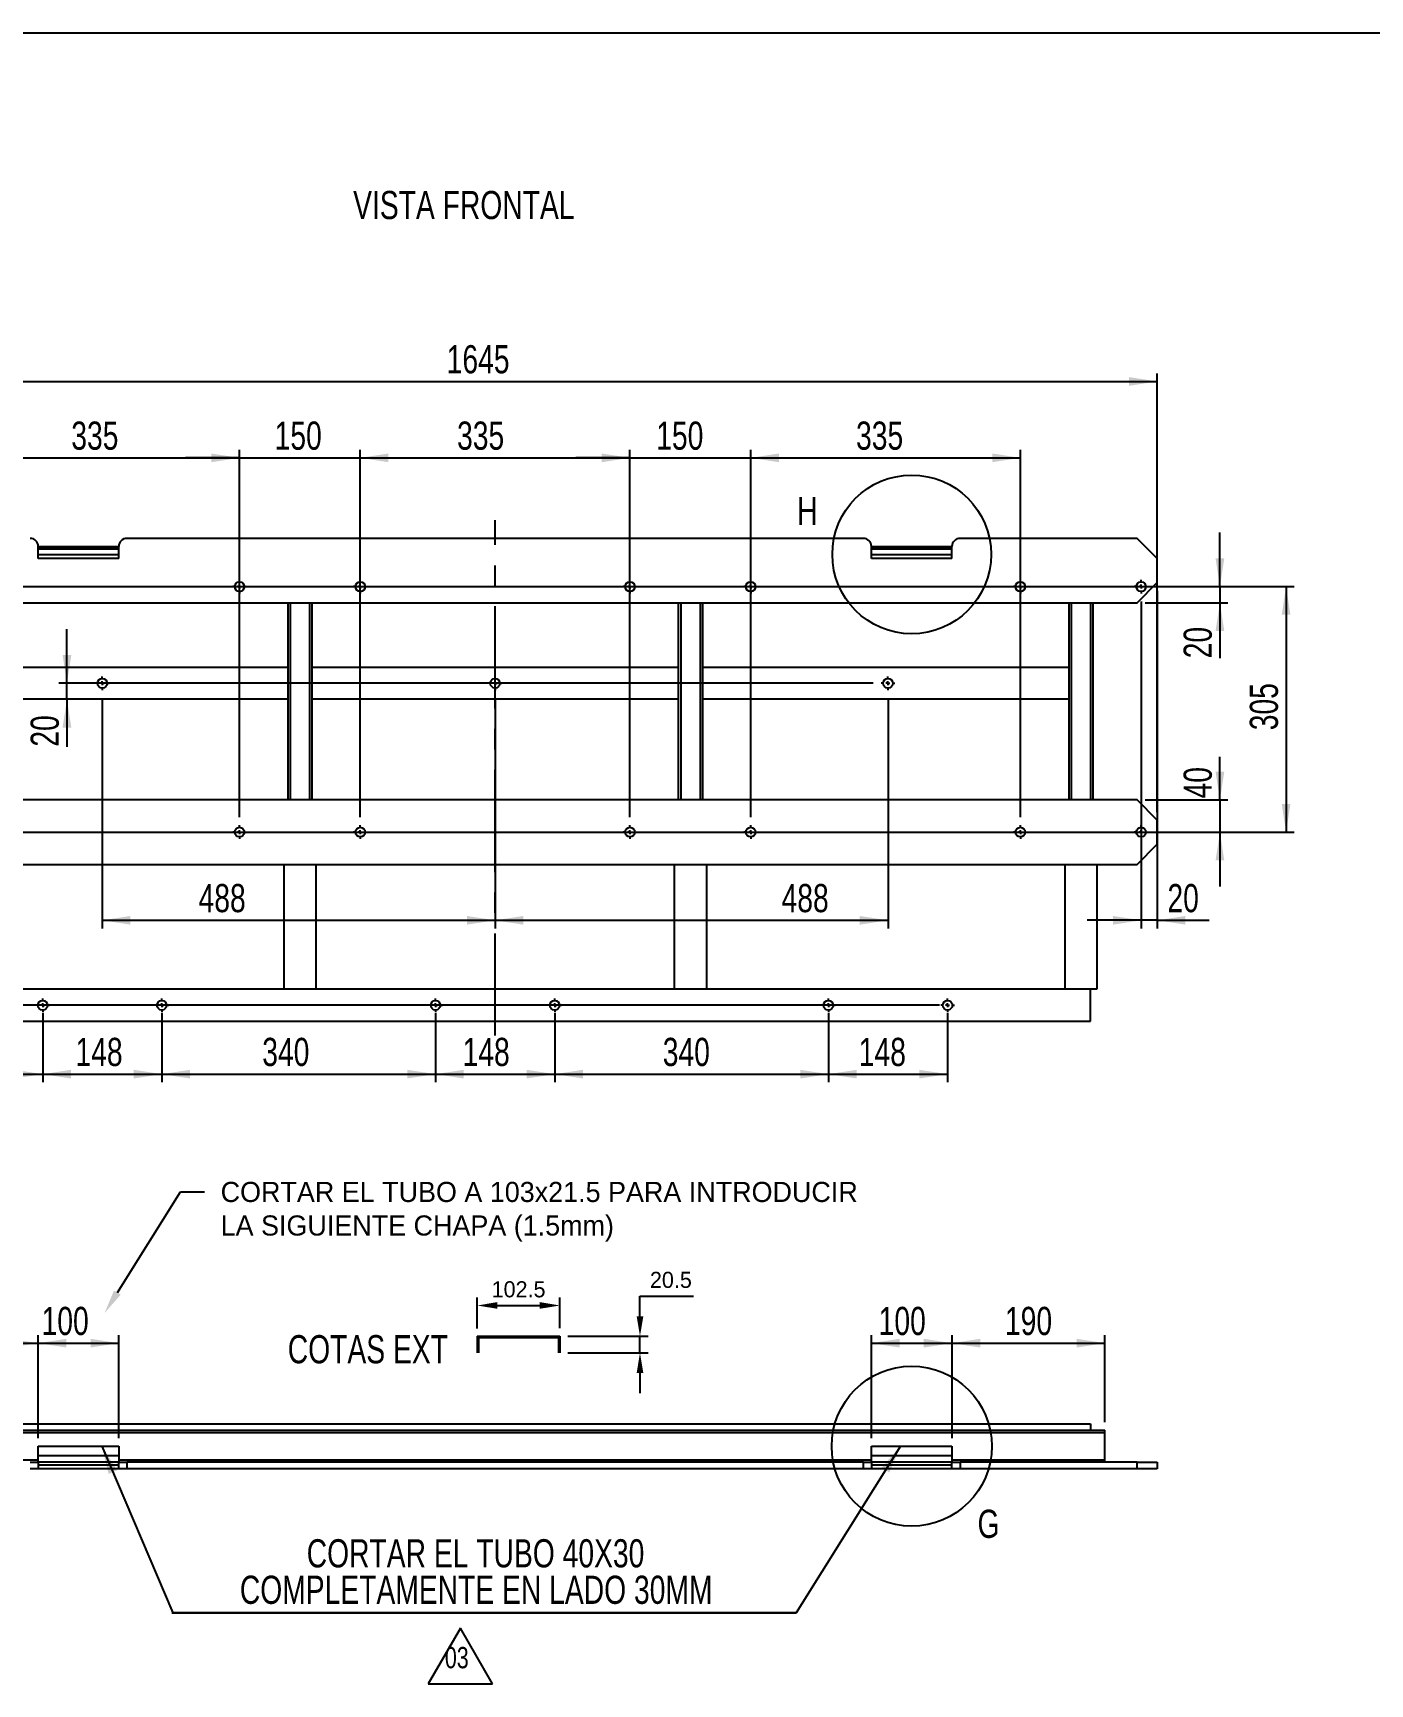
# Model space of a CAD drawing. Extents: x 0 to 5132, y -1284 to 1139.
# Drawn here: x 101.4 to 267.4, y 211 to 416 of the extents above; entities that cross this region are included whole.
import ezdxf
from ezdxf import colors
from ezdxf.entities.mleader import LeaderData, LeaderLine
from ezdxf.math import Vec2, Vec3

# ---------------------------------------------------------------- set-up
doc = ezdxf.new("R2010")
doc.units = 0
doc.header["$PDSIZE"] = -1
doc.linetypes.add('CENTERX2', pattern=[20.32, 12.7, -2.54, 2.54, -2.54])
doc.layers.get('0').update_dxf_attribs({"linetype": 'CONTINUOUS'})
doc.layers.get('Defpoints').update_dxf_attribs({"linetype": 'CONTINUOUS'})
doc.layers.add('FORMATO', color=7, linetype='CONTINUOUS')
doc.styles.add('SLDTEXTSTYLE0', font='TXT', dxfattribs={"width": 0.75})
doc.dimstyles.new('ISO-25', dxfattribs={"dimtxt": 2.5, "dimasz": 2.5, "dimexe": 1.25, "dimexo": 0.625, "dimtad": 1, "dimdsep": 46, "dimtxsty": 'Standard', "dimcen": 2.5, "dimadec": 0, "dimazin": 0, "dimtfac": 1, "dimtmove": 0, "dimatfit": 3, "dimfxl": 1, "dimarcsym": 0})
doc.dimstyles.new('SLDDIMSTYLE0', dxfattribs={"dimtxt": 3.5, "dimasz": 3.5, "dimexe": 0, "dimexo": 0.0625, "dimgap": 0.875, "dimtad": 1, "dimdec": 1, "dimlfac": 10, "dimrnd": 1e-09, "dimzin": 12, "dimdsep": 46, "dimtxsty": 'SLDTEXTSTYLE0', "dimsah": 1, "dimcen": 0.09, "dimadec": 0, "dimazin": 0, "dimtfac": 1, "dimtdec": 1, "dimtofl": 0, "dimtmove": 0, "dimatfit": 3, "dimfxl": 1, "dimtolj": 1, "dimtzin": 12, "dimarcsym": 0})
doc.dimstyles.new('SLDDIMSTYLE1', dxfattribs={"dimtxt": 3.5, "dimasz": 3.5, "dimexe": 0, "dimexo": 0.0625, "dimgap": 0.875, "dimtad": 1, "dimdec": 1, "dimlfac": 10, "dimrnd": 1e-09, "dimzin": 12, "dimdsep": 46, "dimtxsty": 'SLDTEXTSTYLE0', "dimsah": 1, "dimcen": 0.09, "dimadec": 0, "dimazin": 0, "dimtfac": 1, "dimtdec": 1, "dimtmove": 0, "dimatfit": 0, "dimfxl": 1, "dimtolj": 1, "dimtzin": 12, "dimarcsym": 0})
doc.dimstyles.new('SLDDIMSTYLE4', dxfattribs={"dimtxt": 0.18, "dimasz": 3.5, "dimexe": 0, "dimexo": 0.0625, "dimgap": 0, "dimtad": 0, "dimtih": 1, "dimtoh": 1, "dimdec": 0, "dimrnd": 1e-09, "dimzin": 0, "dimdsep": 46, "dimtxsty": 'Standard', "dimsah": 1, "dimcen": 0.09, "dimadec": 0, "dimazin": 0, "dimtfac": 3.5, "dimtdec": 0, "dimtofl": 0, "dimtmove": 0, "dimatfit": 3, "dimfxl": 1, "dimtolj": 1, "dimtzin": 0, "dimarcsym": 0})

# ---------------------------------------------------------------- blocks, each defined once
blk = doc.blocks.new('_D')
at = {"layer": 'FORMATO', "transparency": 16777216}
for p, q in [((76.51, 319.27), (76.51, 373.76)), ((241.01, 319.27), (241.01, 373.76)), ((76.51, 372.76), (241.01, 372.76))]:
    blk.add_line(p, q, dxfattribs=at)
for points in [[(76.51, 372.76), (80.01, 372.22), (80.01, 373.3)], [(241.01, 372.76), (237.51, 373.3), (237.51, 372.22)]]:
    blk.add_solid(points, dxfattribs=at)
at = {"layer": 'FORMATO', "transparency": 16777216, "insert": (152.74, 377.27), "char_height": 3.5, "attachment_point": 1, "style": 'SLDTEXTSTYLE0'}
blk.add_mtext('1645', dxfattribs=at)
blk = doc.blocks.new('_D_1')
at = {"layer": 'FORMATO', "transparency": 16777216}
for p, q in [((248.79, 347.27), (248.79, 354)), ((80.36, 347.27), (249.79, 347.27)), ((248.79, 347.27), (248.79, 345.27)), ((239.51, 345.27), (249.79, 345.27)), ((248.79, 345.27), (248.79, 338.37))]:
    blk.add_line(p, q, dxfattribs=at)
for points in [[(248.79, 347.27), (249.33, 350.77), (248.25, 350.77)], [(248.79, 345.27), (248.25, 341.77), (249.33, 341.77)]]:
    blk.add_solid(points, dxfattribs=at)
at = {"layer": 'FORMATO', "transparency": 16777216, "insert": (244.28, 338.37), "char_height": 3.5, "attachment_point": 1, "rotation": 90, "style": 'SLDTEXTSTYLE0'}
blk.add_mtext('20', dxfattribs=at)
blk = doc.blocks.new('_D_2')
at = {"layer": 'FORMATO', "transparency": 16777216}
for p, q in [((248.79, 320.77), (248.79, 326.14)), ((239.51, 320.77), (249.79, 320.77)), ((248.79, 320.77), (248.79, 316.77)), ((80.36, 316.77), (249.79, 316.77)), ((248.79, 316.77), (248.79, 310.04))]:
    blk.add_line(p, q, dxfattribs=at)
for points in [[(248.79, 320.77), (249.33, 324.27), (248.25, 324.27)], [(248.79, 316.77), (248.25, 313.27), (249.33, 313.27)]]:
    blk.add_solid(points, dxfattribs=at)
at = {"layer": 'FORMATO', "transparency": 16777216, "insert": (244.28, 320.96), "char_height": 3.5, "attachment_point": 1, "rotation": 90, "style": 'SLDTEXTSTYLE0'}
blk.add_mtext('40', dxfattribs=at)
blk = doc.blocks.new('_D_3')
at = {"layer": 'FORMATO', "transparency": 16777216}
for p, q in [((105.57, 335.27), (105.57, 342)), ((205.71, 335.27), (104.57, 335.27)), ((105.57, 333.27), (105.57, 335.27)), ((105.57, 333.27), (105.57, 327.39))]:
    blk.add_line(p, q, dxfattribs=at)
for points in [[(105.57, 335.27), (106.11, 338.77), (105.03, 338.77)], [(105.57, 333.27), (105.03, 329.77), (106.11, 329.77)]]:
    blk.add_solid(points, dxfattribs=at)
at = {"layer": 'FORMATO', "transparency": 16777216, "insert": (101.06, 327.39), "char_height": 3.5, "attachment_point": 1, "rotation": 90, "style": 'SLDTEXTSTYLE0'}
blk.add_mtext('20', dxfattribs=at)
blk = doc.blocks.new('_D_6')
at = {"layer": 'FORMATO', "transparency": 16777216}
for p, q in [((241.01, 346.77), (241.01, 304.82)), ((239.01, 345.42), (239.01, 304.82)), ((239.01, 305.82), (232.28, 305.82)), ((241.01, 305.82), (239.01, 305.82)), ((241.01, 305.82), (247.44, 305.82))]:
    blk.add_line(p, q, dxfattribs=at)
for points in [[(239.01, 305.82), (235.51, 306.36), (235.51, 305.28)], [(241.01, 305.82), (244.51, 305.28), (244.51, 306.36)]]:
    blk.add_solid(points, dxfattribs=at)
at = {"layer": 'FORMATO', "transparency": 16777216, "insert": (242.27, 310.33), "char_height": 3.5, "attachment_point": 1, "style": 'SLDTEXTSTYLE0'}
blk.add_mtext('20', dxfattribs=at)
blk = doc.blocks.new('_D_7')
at = {"layer": 'FORMATO', "transparency": 16777216}
for p, q in [((93.51, 318.62), (93.51, 364.27)), ((93.51, 363.27), (127.01, 363.27)), ((127.01, 318.62), (127.01, 364.27))]:
    blk.add_line(p, q, dxfattribs=at)
for points in [[(93.51, 363.27), (97.01, 362.73), (97.01, 363.81)], [(127.01, 363.27), (123.51, 363.81), (123.51, 362.73)]]:
    blk.add_solid(points, dxfattribs=at)
at = {"layer": 'FORMATO', "transparency": 16777216, "insert": (106.11, 367.78), "char_height": 3.5, "attachment_point": 1, "style": 'SLDTEXTSTYLE0'}
blk.add_mtext('335', dxfattribs=at)
blk = doc.blocks.new('_D_9')
at = {"layer": 'FORMATO', "transparency": 16777216}
for p, q in [((127.01, 363.27), (120.28, 363.27)), ((127.01, 318.62), (127.01, 364.27)), ((127.01, 363.27), (142.01, 363.27)), ((142.01, 318.62), (142.01, 364.27)), ((142.01, 363.27), (148.74, 363.27))]:
    blk.add_line(p, q, dxfattribs=at)
for points in [[(127.01, 363.27), (123.51, 363.81), (123.51, 362.73)], [(142.01, 363.27), (145.51, 362.73), (145.51, 363.81)]]:
    blk.add_solid(points, dxfattribs=at)
at = {"layer": 'FORMATO', "transparency": 16777216, "insert": (131.37, 367.78), "char_height": 3.5, "attachment_point": 1, "style": 'SLDTEXTSTYLE0'}
blk.add_mtext('150', dxfattribs=at)
blk = doc.blocks.new('_D_10')
at = {"layer": 'FORMATO', "transparency": 16777216}
for p, q in [((142.01, 318.62), (142.01, 364.27)), ((142.01, 363.27), (175.51, 363.27)), ((175.51, 318.62), (175.51, 364.27))]:
    blk.add_line(p, q, dxfattribs=at)
for points in [[(142.01, 363.27), (145.51, 362.73), (145.51, 363.81)], [(175.51, 363.27), (172.01, 363.81), (172.01, 362.73)]]:
    blk.add_solid(points, dxfattribs=at)
at = {"layer": 'FORMATO', "transparency": 16777216, "insert": (154.03, 367.78), "char_height": 3.5, "attachment_point": 1, "style": 'SLDTEXTSTYLE0'}
blk.add_mtext('335', dxfattribs=at)
blk = doc.blocks.new('_D_11')
at = {"layer": 'FORMATO', "transparency": 16777216}
for p, q in [((175.51, 363.27), (168.78, 363.27)), ((175.51, 318.62), (175.51, 364.27)), ((175.51, 363.27), (190.51, 363.27)), ((190.51, 318.62), (190.51, 364.27)), ((190.51, 363.27), (197.24, 363.27))]:
    blk.add_line(p, q, dxfattribs=at)
for points in [[(175.51, 363.27), (172.01, 363.81), (172.01, 362.73)], [(190.51, 363.27), (194.01, 362.73), (194.01, 363.81)]]:
    blk.add_solid(points, dxfattribs=at)
at = {"layer": 'FORMATO', "transparency": 16777216, "insert": (178.77, 367.78), "char_height": 3.5, "attachment_point": 1, "style": 'SLDTEXTSTYLE0'}
blk.add_mtext('150', dxfattribs=at)
blk = doc.blocks.new('_D_12')
at = {"layer": 'FORMATO', "transparency": 16777216}
for p, q in [((190.51, 318.62), (190.51, 364.27)), ((190.51, 363.27), (224.01, 363.27)), ((224.01, 318.62), (224.01, 364.27))]:
    blk.add_line(p, q, dxfattribs=at)
for points in [[(190.51, 363.27), (194.01, 362.73), (194.01, 363.81)], [(224.01, 363.27), (220.51, 363.81), (220.51, 362.73)]]:
    blk.add_solid(points, dxfattribs=at)
at = {"layer": 'FORMATO', "transparency": 16777216, "insert": (203.59, 367.78), "char_height": 3.5, "attachment_point": 1, "style": 'SLDTEXTSTYLE0'}
blk.add_mtext('335', dxfattribs=at)
blk = doc.blocks.new('_D_13')
at = {"layer": 'FORMATO', "transparency": 16777216}
for p, q in [((109.96, 333.42), (109.96, 304.82)), ((158.76, 333.42), (158.76, 304.82)), ((109.96, 305.82), (158.76, 305.82))]:
    blk.add_line(p, q, dxfattribs=at)
for points in [[(109.96, 305.82), (113.46, 305.28), (113.46, 306.36)], [(158.76, 305.82), (155.26, 306.36), (155.26, 305.28)]]:
    blk.add_solid(points, dxfattribs=at)
at = {"layer": 'FORMATO', "transparency": 16777216, "insert": (121.92, 310.33), "char_height": 3.5, "attachment_point": 1, "style": 'SLDTEXTSTYLE0'}
blk.add_mtext('488', dxfattribs=at)
blk = doc.blocks.new('_D_14')
at = {"layer": 'FORMATO', "transparency": 16777216}
for p, q in [((158.76, 333.42), (158.76, 304.82)), ((207.56, 333.42), (207.56, 304.82)), ((158.76, 305.82), (207.56, 305.82))]:
    blk.add_line(p, q, dxfattribs=at)
for points in [[(158.76, 305.82), (162.26, 305.28), (162.26, 306.36)], [(207.56, 305.82), (204.06, 306.36), (204.06, 305.28)]]:
    blk.add_solid(points, dxfattribs=at)
at = {"layer": 'FORMATO', "transparency": 16777216, "insert": (194.34, 310.33), "char_height": 3.5, "attachment_point": 1, "style": 'SLDTEXTSTYLE0'}
blk.add_mtext('488', dxfattribs=at)
blk = doc.blocks.new('_D_15')
at = {"layer": 'FORMATO', "transparency": 16777216}
for p, q in [((80.36, 347.27), (258.01, 347.27)), ((257.01, 347.27), (257.01, 316.77)), ((80.36, 316.77), (258.01, 316.77))]:
    blk.add_line(p, q, dxfattribs=at)
for points in [[(257.01, 347.27), (256.47, 343.77), (257.55, 343.77)], [(257.01, 316.77), (257.55, 320.27), (256.47, 320.27)]]:
    blk.add_solid(points, dxfattribs=at)
at = {"layer": 'FORMATO', "transparency": 16777216, "insert": (252.5, 329.43), "char_height": 3.5, "attachment_point": 1, "rotation": 90, "style": 'SLDTEXTSTYLE0'}
blk.add_mtext('305', dxfattribs=at)
blk = doc.blocks.new('_D_16')
at = {"layer": 'FORMATO', "color": 7, "transparency": 16777216}
for p, q in [((72.02, 295.27), (72.02, 302)), ((213.96, 295.27), (71.02, 295.27)), ((72.02, 293.27), (72.02, 295.27)), ((83.81, 293.27), (71.02, 293.27)), ((72.02, 293.27), (72.02, 279.69))]:
    blk.add_line(p, q, dxfattribs=at)
for points in [[(72.02, 295.27), (72.56, 298.77), (71.48, 298.77)], [(72.02, 293.27), (71.48, 289.77), (72.56, 289.77)]]:
    blk.add_solid(points, dxfattribs=at)
at = {"layer": 'FORMATO', "color": 7, "transparency": 16777216, "insert": (67.51, 279.69), "char_height": 3.5, "attachment_point": 1, "rotation": 90, "style": 'SLDTEXTSTYLE0'}
blk.add_mtext('20', dxfattribs=at)
blk = doc.blocks.new('_D_17')
at = {"layer": 'FORMATO', "color": 7, "transparency": 16777216}
for p, q in [((102.56, 294.27), (102.56, 285.71)), ((84.81, 292.27), (84.81, 285.71)), ((84.81, 286.71), (102.56, 286.71))]:
    blk.add_line(p, q, dxfattribs=at)
for points in [[(84.81, 286.71), (88.31, 286.17), (88.31, 287.25)], [(102.56, 286.71), (99.06, 287.25), (99.06, 286.17)]]:
    blk.add_solid(points, dxfattribs=at)
at = {"layer": 'FORMATO', "color": 7, "transparency": 16777216, "insert": (86.76, 291.22), "char_height": 3.5, "attachment_point": 1, "style": 'SLDTEXTSTYLE0'}
blk.add_mtext('177,5', dxfattribs=at)
blk = doc.blocks.new('_D_18')
at = {"layer": 'FORMATO', "color": 7, "transparency": 16777216}
for p, q in [((102.56, 294.27), (102.56, 285.71)), ((117.36, 294.27), (117.36, 285.71)), ((102.56, 286.71), (117.36, 286.71))]:
    blk.add_line(p, q, dxfattribs=at)
for points in [[(102.56, 286.71), (106.06, 286.17), (106.06, 287.25)], [(117.36, 286.71), (113.86, 287.25), (113.86, 286.17)]]:
    blk.add_solid(points, dxfattribs=at)
at = {"layer": 'FORMATO', "color": 7, "transparency": 16777216, "insert": (106.63, 291.22), "char_height": 3.5, "attachment_point": 1, "style": 'SLDTEXTSTYLE0'}
blk.add_mtext('148', dxfattribs=at)
blk = doc.blocks.new('_D_19')
at = {"layer": 'FORMATO', "color": 7, "transparency": 16777216}
for p, q in [((117.36, 294.27), (117.36, 285.71)), ((151.36, 294.27), (151.36, 285.71)), ((117.36, 286.71), (151.36, 286.71))]:
    blk.add_line(p, q, dxfattribs=at)
for points in [[(117.36, 286.71), (120.86, 286.17), (120.86, 287.25)], [(151.36, 286.71), (147.86, 287.25), (147.86, 286.17)]]:
    blk.add_solid(points, dxfattribs=at)
at = {"layer": 'FORMATO', "color": 7, "transparency": 16777216, "insert": (129.83, 291.22), "char_height": 3.5, "attachment_point": 1, "style": 'SLDTEXTSTYLE0'}
blk.add_mtext('340', dxfattribs=at)
blk = doc.blocks.new('_D_20')
at = {"layer": 'FORMATO', "color": 7, "transparency": 16777216}
for p, q in [((151.36, 294.27), (151.36, 285.71)), ((166.16, 294.27), (166.16, 285.71)), ((151.36, 286.71), (166.16, 286.71))]:
    blk.add_line(p, q, dxfattribs=at)
for points in [[(151.36, 286.71), (154.86, 286.17), (154.86, 287.25)], [(166.16, 286.71), (162.66, 287.25), (162.66, 286.17)]]:
    blk.add_solid(points, dxfattribs=at)
at = {"layer": 'FORMATO', "color": 7, "transparency": 16777216, "insert": (154.72, 291.22), "char_height": 3.5, "attachment_point": 1, "style": 'SLDTEXTSTYLE0'}
blk.add_mtext('148', dxfattribs=at)
blk = doc.blocks.new('_D_21')
at = {"layer": 'FORMATO', "color": 7, "transparency": 16777216}
for p, q in [((166.16, 294.27), (166.16, 285.71)), ((200.16, 294.27), (200.16, 285.71)), ((166.16, 286.71), (200.16, 286.71))]:
    blk.add_line(p, q, dxfattribs=at)
for points in [[(166.16, 286.71), (169.66, 286.17), (169.66, 287.25)], [(200.16, 286.71), (196.66, 287.25), (196.66, 286.17)]]:
    blk.add_solid(points, dxfattribs=at)
at = {"layer": 'FORMATO', "color": 7, "transparency": 16777216, "insert": (179.58, 291.22), "char_height": 3.5, "attachment_point": 1, "style": 'SLDTEXTSTYLE0'}
blk.add_mtext('340', dxfattribs=at)
blk = doc.blocks.new('_D_22')
at = {"layer": 'FORMATO', "color": 7, "transparency": 16777216}
for p, q in [((200.16, 294.27), (200.16, 285.71)), ((214.96, 294.27), (214.96, 285.71)), ((200.16, 286.71), (214.96, 286.71))]:
    blk.add_line(p, q, dxfattribs=at)
for points in [[(200.16, 286.71), (203.66, 286.17), (203.66, 287.25)], [(214.96, 286.71), (211.46, 287.25), (211.46, 286.17)]]:
    blk.add_solid(points, dxfattribs=at)
at = {"layer": 'FORMATO', "color": 7, "transparency": 16777216, "insert": (203.93, 291.22), "char_height": 3.5, "attachment_point": 1, "style": 'SLDTEXTSTYLE0'}
blk.add_mtext('148', dxfattribs=at)
blk = doc.blocks.new('SW_CENTERMARKSYMBOL_0')
at = {"layer": 'FORMATO', "color": 0}
for p, q in [((-0.5, 0), (-0.85, 0)), ((0, 0), (-0.25, 0)), ((0, 0.5), (0, 0.85)), ((0, 0), (0, 0.25)), ((0, 0), (0, -0.25)), ((0, 0), (0.25, 0)), ((0.5, 0), (0.85, 0)), ((0, -0.5), (0, -0.85))]:
    blk.add_line(p, q, dxfattribs=at)
blk = doc.blocks.new('SW_CENTERMARKSYMBOL_1')
at = {"layer": 'FORMATO', "color": 0}
for p, q in [((-0.5, 0), (-0.85, 0)), ((0, 0), (-0.25, 0)), ((0, 0.5), (0, 0.85)), ((0, 0), (0, 0.25)), ((0, 0), (0, -0.25)), ((0, 0), (0.25, 0)), ((0.5, 0), (0.85, 0)), ((0, -0.5), (0, -0.85))]:
    blk.add_line(p, q, dxfattribs=at)
blk = doc.blocks.new('SW_CENTERMARKSYMBOL_2')
at = {"layer": 'FORMATO', "color": 0}
for p, q in [((-0.5, 0), (-0.85, 0)), ((0, 0), (-0.25, 0)), ((0, 0.5), (0, 0.85)), ((0, 0), (0, 0.25)), ((0, 0), (0, -0.25)), ((0, 0), (0.25, 0)), ((0.5, 0), (0.85, 0)), ((0, -0.5), (0, -0.85))]:
    blk.add_line(p, q, dxfattribs=at)
blk = doc.blocks.new('SW_CENTERMARKSYMBOL_3')
at = {"layer": 'FORMATO', "color": 0}
for p, q in [((-0.5, 0), (-0.85, 0)), ((0, 0), (-0.25, 0)), ((0, 0.5), (0, 0.85)), ((0, 0), (0, 0.25)), ((0, 0), (0, -0.25)), ((0, 0), (0.25, 0)), ((0.5, 0), (0.85, 0)), ((0, -0.5), (0, -0.85))]:
    blk.add_line(p, q, dxfattribs=at)
blk = doc.blocks.new('SW_CENTERMARKSYMBOL_4')
at = {"layer": 'FORMATO', "color": 0}
for p, q in [((-0.5, 0), (-0.85, 0)), ((0, 0), (-0.25, 0)), ((0, 0.5), (0, 0.85)), ((0, 0), (0, 0.25)), ((0, 0), (0, -0.25)), ((0, 0), (0.25, 0)), ((0.5, 0), (0.85, 0)), ((0, -0.5), (0, -0.85))]:
    blk.add_line(p, q, dxfattribs=at)
blk = doc.blocks.new('SW_CENTERMARKSYMBOL_5')
at = {"layer": 'FORMATO', "color": 0}
for p, q in [((-0.5, 0), (-0.85, 0)), ((0, 0), (-0.25, 0)), ((0, 0.5), (0, 0.85)), ((0, 0), (0, 0.25)), ((0, 0), (0, -0.25)), ((0, 0), (0.25, 0)), ((0.5, 0), (0.85, 0)), ((0, -0.5), (0, -0.85))]:
    blk.add_line(p, q, dxfattribs=at)
blk = doc.blocks.new('SW_CENTERMARKSYMBOL_6')
at = {"layer": 'FORMATO', "color": 0}
for p, q in [((-0.5, 0), (-0.85, 0)), ((0, 0), (-0.25, 0)), ((0, 0.5), (0, 0.85)), ((0, 0), (0, 0.25)), ((0, 0), (0, -0.25)), ((0, 0), (0.25, 0)), ((0.5, 0), (0.85, 0)), ((0, -0.5), (0, -0.85))]:
    blk.add_line(p, q, dxfattribs=at)
blk = doc.blocks.new('SW_CENTERMARKSYMBOL_7')
at = {"layer": 'FORMATO', "color": 0}
for p, q in [((-0.5, 0), (-0.85, 0)), ((0, 0), (-0.25, 0)), ((0, 0.5), (0, 0.85)), ((0, 0), (0, 0.25)), ((0, 0), (0, -0.25)), ((0, 0), (0.25, 0)), ((0.5, 0), (0.85, 0)), ((0, -0.5), (0, -0.85))]:
    blk.add_line(p, q, dxfattribs=at)
blk = doc.blocks.new('SW_CENTERMARKSYMBOL_8')
at = {"layer": 'FORMATO', "color": 0}
for p, q in [((-0.5, 0), (-0.85, 0)), ((0, 0), (-0.25, 0)), ((0, 0.5), (0, 0.85)), ((0, 0), (0, 0.25)), ((0, 0), (0, -0.25)), ((0, 0), (0.25, 0)), ((0.5, 0), (0.85, 0)), ((0, -0.5), (0, -0.85))]:
    blk.add_line(p, q, dxfattribs=at)
blk = doc.blocks.new('SW_CENTERMARKSYMBOL_9')
at = {"layer": 'FORMATO', "color": 0}
for p, q in [((-0.5, 0), (-0.85, 0)), ((0, 0), (-0.25, 0)), ((0, 0.5), (0, 0.85)), ((0, 0), (0, 0.25)), ((0, 0), (0, -0.25)), ((0, 0), (0.25, 0)), ((0.5, 0), (0.85, 0)), ((0, -0.5), (0, -0.85))]:
    blk.add_line(p, q, dxfattribs=at)
blk = doc.blocks.new('SW_CENTERMARKSYMBOL_10')
at = {"layer": 'FORMATO', "color": 0}
for p, q in [((-0.5, 0), (-0.85, 0)), ((0, 0), (-0.25, 0)), ((0, 0.5), (0, 0.85)), ((0, 0), (0, 0.25)), ((0, 0), (0, -0.25)), ((0, 0), (0.25, 0)), ((0.5, 0), (0.85, 0)), ((0, -0.5), (0, -0.85))]:
    blk.add_line(p, q, dxfattribs=at)
blk = doc.blocks.new('SW_CENTERMARKSYMBOL_12')
at = {"layer": 'FORMATO', "color": 0}
for p, q in [((-0.5, 0), (-0.85, 0)), ((0, 0), (-0.25, 0)), ((0, 0.5), (0, 0.85)), ((0, 0), (0, 0.25)), ((0, 0), (0, -0.25)), ((0, 0), (0.25, 0)), ((0.5, 0), (0.85, 0)), ((0, -0.5), (0, -0.85))]:
    blk.add_line(p, q, dxfattribs=at)
blk = doc.blocks.new('SW_CENTERMARKSYMBOL_14')
at = {"layer": 'FORMATO', "color": 0}
for p, q in [((-0.5, 0), (-0.85, 0)), ((0, 0), (-0.25, 0)), ((0, 0.5), (0, 0.85)), ((0, 0), (0, 0.25)), ((0, 0), (0, -0.25)), ((0, 0), (0.25, 0)), ((0.5, 0), (0.85, 0)), ((0, -0.5), (0, -0.85))]:
    blk.add_line(p, q, dxfattribs=at)
blk = doc.blocks.new('SW_CENTERMARKSYMBOL_15')
at = {"layer": 'FORMATO', "color": 0}
for p, q in [((-0.5, 0), (-0.85, 0)), ((0, 0), (-0.25, 0)), ((0, 0.5), (0, 0.85)), ((0, 0), (0, 0.25)), ((0, 0), (0, -0.25)), ((0, 0), (0.25, 0)), ((0.5, 0), (0.85, 0)), ((0, -0.5), (0, -0.85))]:
    blk.add_line(p, q, dxfattribs=at)
blk = doc.blocks.new('SW_CENTERMARKSYMBOL_16')
at = {"layer": 'FORMATO', "color": 0}
for p, q in [((-0.5, 0), (-0.85, 0)), ((0, 0), (-0.25, 0)), ((0, 0.5), (0, 0.85)), ((0, 0), (0, 0.25)), ((0, 0), (0, -0.25)), ((0, 0), (0.25, 0)), ((0.5, 0), (0.85, 0)), ((0, -0.5), (0, -0.85))]:
    blk.add_line(p, q, dxfattribs=at)
blk = doc.blocks.new('SW_CENTERMARKSYMBOL_17')
at = {"layer": 'FORMATO', "color": 0}
for p, q in [((-0.5, 0), (-0.85, 0)), ((0, 0), (-0.25, 0)), ((0, 0.5), (0, 0.85)), ((0, 0), (0, 0.25)), ((0, 0), (0, -0.25)), ((0, 0), (0.25, 0)), ((0.5, 0), (0.85, 0)), ((0, -0.5), (0, -0.85))]:
    blk.add_line(p, q, dxfattribs=at)
blk = doc.blocks.new('SW_CENTERMARKSYMBOL_18')
at = {"layer": 'FORMATO', "color": 0}
for p, q in [((-0.5, 0), (-0.85, 0)), ((0, 0), (-0.25, 0)), ((0, 0.5), (0, 0.85)), ((0, 0), (0, 0.25)), ((0, 0), (0, -0.25)), ((0, 0), (0.25, 0)), ((0.5, 0), (0.85, 0)), ((0, -0.5), (0, -0.85))]:
    blk.add_line(p, q, dxfattribs=at)
blk = doc.blocks.new('SW_CENTERMARKSYMBOL_19')
at = {"layer": 'FORMATO', "color": 0}
for p, q in [((-0.5, 0), (-0.85, 0)), ((0, 0), (-0.25, 0)), ((0, 0.5), (0, 0.85)), ((0, 0), (0, 0.25)), ((0, 0), (0, -0.25)), ((0, 0), (0.25, 0)), ((0.5, 0), (0.85, 0)), ((0, -0.5), (0, -0.85))]:
    blk.add_line(p, q, dxfattribs=at)
blk = doc.blocks.new('SW_CENTERMARKSYMBOL_20')
at = {"layer": 'FORMATO', "color": 0}
for p, q in [((-0.5, 0), (-0.85, 0)), ((0, 0), (-0.25, 0)), ((0, 0.5), (0, 0.85)), ((0, 0), (0, 0.25)), ((0, 0), (0, -0.25)), ((0, 0), (0.25, 0)), ((0.5, 0), (0.85, 0)), ((0, -0.5), (0, -0.85))]:
    blk.add_line(p, q, dxfattribs=at)
blk = doc.blocks.new('SW_CENTERMARKSYMBOL_21')
at = {"layer": 'FORMATO', "color": 0}
for p, q in [((-0.5, 0), (-0.85, 0)), ((0, 0), (-0.25, 0)), ((0, 0.5), (0, 0.85)), ((0, 0), (0, 0.25)), ((0, 0), (0, -0.25)), ((0, 0), (0.25, 0)), ((0.5, 0), (0.85, 0)), ((0, -0.5), (0, -0.85))]:
    blk.add_line(p, q, dxfattribs=at)
blk = doc.blocks.new('SW_CENTERMARKSYMBOL_23')
at = {"layer": 'FORMATO', "color": 0}
for p, q in [((-0.5, 0), (-0.85, 0)), ((0, 0), (-0.25, 0)), ((0, 0.5), (0, 0.85)), ((0, 0), (0, 0.25)), ((0, 0), (0, -0.25)), ((0, 0), (0.25, 0)), ((0.5, 0), (0.85, 0)), ((0, -0.5), (0, -0.85))]:
    blk.add_line(p, q, dxfattribs=at)
blk = doc.blocks.new('SW_NOTE_0_1')
at = {"layer": 'FORMATO', "color": 0, "insert": (0, 17.1), "char_height": 13.23, "attachment_point": 1, "style": 'SLDTEXTSTYLE0'}
blk.add_mtext('03', dxfattribs=at)
blk = doc.blocks.new('SIMBOLO_REV3')
at = {"layer": 'FORMATO'}
for p, q in [((201.4, 1620.3), (181.4, 1585.7)), ((221.4, 1585.7), (201.4, 1620.3)), ((181.4, 1585.7), (221.4, 1585.7))]:
    blk.add_line(p, q, dxfattribs=at)
at = {"layer": 'FORMATO', "color": 7}
blk.add_blockref('SW_NOTE_0_1', (191.8, 1591.6), dxfattribs=at)
blk = doc.blocks.new('_D_49')
at = {"layer": 'FORMATO', "color": 7, "transparency": 16777216}
for p, q in [((83.01, 243.49), (83.01, 254.29)), ((83.01, 253.29), (102.01, 253.29)), ((102.01, 241.49), (102.01, 254.29))]:
    blk.add_line(p, q, dxfattribs=at)
for points in [[(83.01, 253.29), (86.51, 252.75), (86.51, 253.83)], [(102.01, 253.29), (98.51, 253.83), (98.51, 252.75)]]:
    blk.add_solid(points, dxfattribs=at)
at = {"layer": 'FORMATO', "color": 7, "transparency": 16777216, "insert": (88.27, 257.8), "char_height": 3.5, "attachment_point": 1, "style": 'SLDTEXTSTYLE0'}
blk.add_mtext('190', dxfattribs=at)
blk = doc.blocks.new('_D_50')
at = {"layer": 'FORMATO', "color": 7, "transparency": 16777216}
for p, q in [((102.01, 241.49), (102.01, 254.29)), ((102.01, 253.29), (112.01, 253.29)), ((112.01, 241.49), (112.01, 254.29))]:
    blk.add_line(p, q, dxfattribs=at)
for points in [[(102.01, 253.29), (105.51, 252.75), (105.51, 253.83)], [(112.01, 253.29), (108.51, 253.83), (108.51, 252.75)]]:
    blk.add_solid(points, dxfattribs=at)
at = {"layer": 'FORMATO', "color": 7, "transparency": 16777216, "insert": (102.42, 257.8), "char_height": 3.5, "attachment_point": 1, "style": 'SLDTEXTSTYLE0'}
blk.add_mtext('100', dxfattribs=at)
blk = doc.blocks.new('_D_51')
at = {"layer": 'FORMATO', "color": 7, "transparency": 16777216}
for p, q in [((215.51, 241.49), (215.51, 254.29)), ((215.51, 253.29), (234.51, 253.29)), ((234.51, 243.49), (234.51, 254.29))]:
    blk.add_line(p, q, dxfattribs=at)
for points in [[(215.51, 253.29), (219.01, 252.75), (219.01, 253.83)], [(234.51, 253.29), (231.01, 253.83), (231.01, 252.75)]]:
    blk.add_solid(points, dxfattribs=at)
at = {"layer": 'FORMATO', "color": 7, "transparency": 16777216, "insert": (222.09, 257.8), "char_height": 3.5, "attachment_point": 1, "style": 'SLDTEXTSTYLE0'}
blk.add_mtext('190', dxfattribs=at)
blk = doc.blocks.new('_D_52')
at = {"layer": 'FORMATO', "color": 7, "transparency": 16777216}
for p, q in [((205.51, 241.49), (205.51, 254.29)), ((205.51, 253.29), (215.51, 253.29)), ((215.51, 241.49), (215.51, 254.29))]:
    blk.add_line(p, q, dxfattribs=at)
for points in [[(205.51, 253.29), (209.01, 252.75), (209.01, 253.83)], [(215.51, 253.29), (212.01, 253.83), (212.01, 252.75)]]:
    blk.add_solid(points, dxfattribs=at)
at = {"layer": 'FORMATO', "color": 7, "transparency": 16777216, "insert": (206.4, 257.8), "char_height": 3.5, "attachment_point": 1, "style": 'SLDTEXTSTYLE0'}
blk.add_mtext('100', dxfattribs=at)
blk = doc.blocks.new('SW_NOTE_0_18')
at = {"layer": 'FORMATO', "color": 0}
for p, q in [((-0.12, 0), (77.44, 0)), ((77.32, 0), (0, 0))]:
    blk.add_line(p, q, dxfattribs=at)
at = {"layer": 'FORMATO', "color": 0, "char_height": 3.5, "attachment_point": 2, "style": 'SLDTEXTSTYLE0'}
for s, insert in [('CORTAR EL TUBO 40X30', (37.59, 9.14)), ('COMPLETAMENTE EN LADO 30MM', (37.67, 4.61))]:
    blk.add_mtext(s, dxfattribs=dict(at, insert=insert))
blk = doc.blocks.new('*D174')
at = {"color": 0, "lineweight": -2, "transparency": 16777216}
for p, q in [((156.54, 255.12), (156.54, 258.97)), ((166.79, 255.14), (166.79, 258.97)), ((159.04, 257.97), (164.29, 257.97))]:
    blk.add_line(p, q, dxfattribs=at)
at = {"color": 0, "transparency": 16777216}
for points in [[(159.04, 258.39), (159.04, 257.56), (156.54, 257.97)], [(164.29, 258.39), (164.29, 257.56), (166.79, 257.97)]]:
    blk.add_solid(points, dxfattribs=at)
at = {"layer": 'Defpoints', "color": 0, "transparency": 16777216}
for p in [(166.79, 257.97), (156.54, 254.12), (166.79, 254.14)]:
    blk.add_point(p, dxfattribs=at)
at = {"color": 0, "transparency": 16777216, "insert": (161.67, 259.97), "char_height": 2, "attachment_point": 5}
blk.add_mtext('102.5', dxfattribs=at)
blk = doc.blocks.new('*D175')
at = {"color": 0, "lineweight": -2, "transparency": 16777216}
for p, q in [((176.75, 256.64), (176.75, 259.14)), ((176.75, 259.14), (183.42, 259.14)), ((167.79, 254.14), (177.75, 254.14)), ((176.75, 252.09), (176.75, 254.14)), ((167.79, 252.09), (177.75, 252.09)), ((176.75, 249.59), (176.75, 247.09))]:
    blk.add_line(p, q, dxfattribs=at)
at = {"color": 0, "transparency": 16777216}
for points in [[(176.34, 256.64), (177.17, 256.64), (176.75, 254.14)], [(176.34, 249.59), (177.17, 249.59), (176.75, 252.09)]]:
    blk.add_solid(points, dxfattribs=at)
at = {"layer": 'Defpoints', "color": 0, "transparency": 16777216}
for p in [(166.79, 254.14), (166.79, 252.09), (176.75, 252.09)]:
    blk.add_point(p, dxfattribs=at)
at = {"color": 0, "transparency": 16777216, "insert": (180.59, 261.14), "char_height": 2, "attachment_point": 5}
blk.add_mtext('20.5', dxfattribs=at)

msp = doc.modelspace()

# ---------------------------------------------------------------- linework, layer by layer
at = {"color": 7, "linetype": 'Continuous'}
for p, q in [((204.507, 353.272), (113.007, 353.272)), ((238.507, 353.272), (216.507, 353.272)), ((241.007, 350.772), (238.507, 353.272)), ((102.007, 352.272), (112.007, 352.272)), ((102.007, 350.772), (102.007, 352.272)), ((102.007, 352.122), (112.007, 352.122)), ((102.007, 351.272), (112.007, 351.272)), ((112.007, 350.772), (102.007, 350.772)), ((112.007, 350.772), (112.007, 352.272)), ((205.507, 352.272), (215.507, 352.272)), ((205.507, 350.772), (205.507, 352.272)), ((205.507, 352.122), (215.507, 352.122)), ((205.507, 351.272), (215.507, 351.272)), ((215.507, 350.772), (205.507, 350.772)), ((215.507, 350.772), (215.507, 352.272)), ((241.007, 347.772), (241.007, 350.772)), ((238.507, 345.272), (241.007, 347.772)), ((79.007, 345.272), (238.507, 345.272)), ((133.007, 345.272), (133.007, 320.772)), ((136.007, 345.272), (136.007, 320.772)), ((181.507, 345.272), (181.507, 320.772)), ((184.507, 345.272), (184.507, 320.772)), ((230.007, 345.272), (230.007, 320.772)), ((233.007, 345.272), (233.007, 320.772)), ((87.507, 337.272), (133.007, 337.272)), ((136.007, 337.272), (181.507, 337.272)), ((184.507, 337.272), (230.007, 337.272)), ((133.007, 333.272), (87.507, 333.272)), ((181.507, 333.272), (136.007, 333.272)), ((230.007, 333.272), (184.507, 333.272)), ((238.507, 320.772), (79.007, 320.772)), ((241.007, 318.272), (238.507, 320.772)), ((241.007, 315.272), (241.007, 318.272)), ((238.507, 312.772), (241.007, 315.272)), ((79.007, 312.772), (238.507, 312.772)), ((132.507, 312.772), (132.507, 297.272)), ((136.507, 312.772), (136.507, 297.272)), ((181.007, 312.772), (181.007, 297.272)), ((185.007, 312.772), (185.007, 297.272)), ((229.507, 312.772), (229.507, 297.272)), ((233.507, 312.772), (233.507, 297.272)), ((232.707, 297.272), (84.807, 297.272)), ((136.507, 297.272), (132.507, 297.272)), ((185.007, 297.272), (181.007, 297.272)), ((233.507, 297.272), (229.507, 297.272)), ((232.707, 293.272), (232.707, 297.272)), ((84.807, 293.272), (232.707, 293.272)), ((83.007, 242.487), (234.507, 242.487)), ((83.007, 242.187), (234.507, 242.187)), ((84.807, 243.287), (232.707, 243.287)), ((232.707, 243.287), (232.707, 242.487)), ((234.507, 242.187), (234.507, 242.487)), ((234.507, 238.787), (234.507, 242.187)), ((102.007, 240.487), (112.007, 240.487)), ((102.007, 238.787), (102.007, 240.487)), ((112.007, 240.487), (112.007, 238.787)), ((205.507, 240.487), (215.507, 240.487)), ((205.507, 238.787), (205.507, 240.487)), ((215.507, 240.487), (215.507, 238.787)), ((83.007, 238.787), (102.007, 238.787)), ((101.007, 238.487), (102.007, 238.487)), ((112.007, 239.287), (102.007, 239.287)), ((102.007, 238.487), (102.007, 238.787)), ((102.007, 238.487), (102.007, 237.687)), ((112.007, 238.487), (102.007, 238.487)), ((102.007, 238.187), (112.007, 238.187)), ((112.007, 238.787), (205.507, 238.787)), ((112.007, 238.787), (112.007, 238.487)), ((112.007, 237.687), (112.007, 238.487)), ((112.007, 238.487), (113.007, 238.487)), ((113.007, 238.487), (113.007, 237.687)), ((204.507, 238.487), (113.007, 238.487)), ((204.507, 237.687), (204.507, 238.487)), ((204.507, 238.487), (205.507, 238.487)), ((215.507, 239.287), (205.507, 239.287)), ((205.507, 238.487), (205.507, 238.787)), ((205.507, 238.487), (205.507, 237.687)), ((215.507, 238.487), (205.507, 238.487)), ((205.507, 238.187), (215.507, 238.187)), ((215.507, 238.787), (234.507, 238.787)), ((215.507, 238.787), (215.507, 238.487)), ((215.507, 237.687), (215.507, 238.487)), ((215.507, 238.487), (216.507, 238.487)), ((216.507, 238.487), (216.507, 237.687)), ((238.507, 238.487), (216.507, 238.487)), ((234.507, 238.487), (234.507, 238.787)), ((238.507, 237.687), (238.507, 238.487)), ((238.507, 238.487), (241.007, 238.487)), ((241.007, 238.487), (241.007, 237.687)), ((102.007, 237.687), (101.007, 237.687)), ((112.007, 237.687), (102.007, 237.687)), ((113.007, 237.687), (112.007, 237.687)), ((204.507, 237.687), (113.007, 237.687)), ((205.507, 237.687), (204.507, 237.687)), ((215.507, 237.687), (205.507, 237.687)), ((216.507, 237.687), (215.507, 237.687)), ((238.507, 237.687), (216.507, 237.687)), ((241.007, 237.687), (238.507, 237.687))]:
    msp.add_line(p, q, dxfattribs=at)
at = {"color": 8, "linetype": 'Continuous'}
for p, q in [((102.007, 351.972), (112.007, 351.972)), ((205.507, 351.972), (215.507, 351.972)), ((133.307, 345.272), (133.307, 320.772)), ((135.707, 345.272), (135.707, 320.772)), ((181.807, 345.272), (181.807, 320.772)), ((184.207, 345.272), (184.207, 320.772)), ((230.307, 345.272), (230.307, 320.772)), ((232.707, 345.272), (232.707, 320.772))]:
    msp.add_line(p, q, dxfattribs=at)
for p, q in [((156.543, 254.143), (166.793, 254.143)), ((156.543, 254.143), (156.543, 252.093)), ((156.693, 253.993), (156.693, 252.093)), ((156.693, 253.993), (166.643, 253.993)), ((166.643, 253.993), (166.643, 252.093)), ((166.793, 254.143), (166.793, 252.093))]:
    msp.add_line(p, q)
at = {"color": 7, "linetype": 'Continuous'}
for centre, radius in [((210.507, 351.272), 9.86), ((127.007, 347.272), 0.6), ((142.007, 347.272), 0.6), ((175.507, 347.272), 0.6), ((190.507, 347.272), 0.6), ((224.007, 347.272), 0.6), ((239.007, 347.272), 0.6), ((109.957, 335.272), 0.6), ((158.757, 335.272), 0.6), ((207.557, 335.272), 0.6), ((127.007, 316.772), 0.6), ((142.007, 316.772), 0.6), ((175.507, 316.772), 0.6), ((190.507, 316.772), 0.6), ((224.007, 316.772), 0.6), ((239.007, 316.772), 0.6), ((102.557, 295.272), 0.6), ((117.357, 295.272), 0.6), ((151.357, 295.272), 0.6), ((166.157, 295.272), 0.6), ((200.157, 295.272), 0.6), ((214.957, 295.272), 0.6), ((210.507, 240.487), 9.941)]:
    msp.add_circle(centre, radius, dxfattribs=at)
for centre, start, end in [((101.007, 352.272), 0, 90), ((113.007, 352.272), 90, 180), ((204.507, 352.272), 0, 90), ((216.507, 352.272), 90, 180)]:
    msp.add_arc(centre, 1, start, end, dxfattribs=at)
at = {"layer": 'FORMATO', "color": 7}
msp.add_line((587.968, 416.047), (17.784, 416.047), dxfattribs=at)
at = {"layer": 'FORMATO', "linetype": 'CENTERX2'}
msp.add_line((158.757, 291.493), (158.757, 355.543), dxfattribs=at)

# ---------------------------------------------------------------- block references
at = {"color": 7, "linetype": 'Continuous', "xscale": 0.2, "yscale": 0.2, "zscale": 0.2}
msp.add_blockref('SIMBOLO_REV3', (114.161, -106.19), dxfattribs=at)
at = {"layer": 'FORMATO'}
for name, p in [('SW_CENTERMARKSYMBOL_21', (127.007, 347.272)), ('SW_CENTERMARKSYMBOL_20', (142.007, 347.272)), ('SW_CENTERMARKSYMBOL_19', (175.507, 347.272)), ('SW_CENTERMARKSYMBOL_18', (190.507, 347.272)), ('SW_CENTERMARKSYMBOL_17', (224.007, 347.272)), ('SW_CENTERMARKSYMBOL_23', (239.007, 347.272)), ('SW_CENTERMARKSYMBOL_14', (109.957, 335.272)), ('SW_CENTERMARKSYMBOL_15', (158.757, 335.272)), ('SW_CENTERMARKSYMBOL_16', (207.557, 335.272)), ('SW_CENTERMARKSYMBOL_10', (127.007, 316.772)), ('SW_CENTERMARKSYMBOL_9', (142.007, 316.772)), ('SW_CENTERMARKSYMBOL_8', (175.507, 316.772)), ('SW_CENTERMARKSYMBOL_7', (190.507, 316.772)), ('SW_CENTERMARKSYMBOL_6', (224.007, 316.772)), ('SW_CENTERMARKSYMBOL_12', (239.007, 316.772)), ('SW_CENTERMARKSYMBOL_0', (102.557, 295.272)), ('SW_CENTERMARKSYMBOL_1', (117.357, 295.272)), ('SW_CENTERMARKSYMBOL_2', (151.357, 295.272)), ('SW_CENTERMARKSYMBOL_3', (166.157, 295.272)), ('SW_CENTERMARKSYMBOL_4', (200.157, 295.272)), ('SW_CENTERMARKSYMBOL_5', (214.957, 295.272))]:
    msp.add_blockref(name, p, dxfattribs=at)
at = {"layer": 'FORMATO', "color": 7}
msp.add_blockref('SW_NOTE_0_18', (118.734, 219.795), dxfattribs=at)

# ---------------------------------------------------------------- texts
at = {"color": 7, "linetype": 'Continuous', "char_height": 3.5, "attachment_point": 1, "style": 'SLDTEXTSTYLE0'}
for s, insert in [('H', (196.265, 358.416)), ('G', (218.683, 232.601))]:
    msp.add_mtext(s, dxfattribs=dict(at, insert=insert))
at = {"layer": 'FORMATO', "insert": (141.122, 396.432), "char_height": 3.5, "attachment_point": 1, "style": 'SLDTEXTSTYLE0'}
msp.add_mtext('VISTA FRONTAL', dxfattribs=at)
at = {"layer": 'FORMATO', "color": 0, "insert": (142.948, 254.287), "char_height": 3.5, "attachment_point": 2, "style": 'SLDTEXTSTYLE0'}
msp.add_mtext('COTAS EXT', dxfattribs=at)

# ---------------------------------------------------------------- dimensions: what is measured, and where the dimension line sits
dim = msp.add_linear_dim(base=(166.793, 257.973), p1=(156.543, 254.122), p2=(166.793, 254.143), dimstyle='ISO-25', override={"dimtxt": 2, "dimexe": 1, "dimexo": 1, "dimgap": 1, "dimtih": 1, "dimtoh": 1, "dimdec": 1, "dimlfac": 10, "dimzin": 0, "dimtdec": 1, "dimtzin": 0})
dim.commit()
dim.dimension.update_dxf_attribs({"geometry": '*D174', "text_midpoint": (161.668, 257.973), "dimtype": 160})
dim = msp.add_linear_dim(base=(176.753, 252.093), p1=(166.793, 254.143), p2=(166.793, 252.093), angle=90, dimstyle='ISO-25', override={"dimtxt": 2, "dimexe": 1, "dimexo": 1, "dimgap": 1, "dimtih": 1, "dimtoh": 1, "dimdec": 1, "dimlfac": 10, "dimzin": 0, "dimtdec": 1, "dimtzin": 0})
dim.commit()
dim.dimension.update_dxf_attribs({"geometry": '*D175', "text_midpoint": (180.587, 259.143), "dimtype": 160})
at = {"layer": 'FORMATO'}
for base, p1, p2, dimstyle, picture, middle in [((241.007, 372.761), (76.507, 318.272), (241.007, 318.272), 'SLDDIMSTYLE0', '_D', (157.912, 372.761)), ((127.007, 363.272), (93.507, 317.622), (127.007, 317.622), 'SLDDIMSTYLE0', '_D_7', (109.99, 363.272)), ((142.007, 363.272), (127.007, 317.622), (142.007, 317.622), 'SLDDIMSTYLE1', '_D_9', (135.246, 363.272)), ((175.507, 363.272), (142.007, 317.622), (175.507, 317.622), 'SLDDIMSTYLE0', '_D_10', (157.912, 363.272)), ((190.507, 363.272), (175.507, 317.622), (190.507, 317.622), 'SLDDIMSTYLE1', '_D_11', (182.646, 363.272)), ((224.007, 363.272), (190.507, 317.622), (224.007, 317.622), 'SLDDIMSTYLE0', '_D_12', (207.473, 363.272)), ((239.007, 305.819), (241.007, 347.772), (239.007, 346.422), 'SLDDIMSTYLE1', '_D_6', (244.857, 305.819)), ((158.757, 305.819), (109.957, 334.422), (158.757, 334.422), 'SLDDIMSTYLE0', '_D_13', (125.796, 305.819)), ((207.557, 305.819), (158.757, 334.422), (207.557, 334.422), 'SLDDIMSTYLE0', '_D_14', (198.22, 305.819))]:
    dim = msp.add_linear_dim(base=base, p1=p1, p2=p2, dimstyle=dimstyle, dxfattribs=at)
    dim.commit()
    dim.dimension.update_dxf_attribs({"geometry": picture, "text_midpoint": middle, "dimtype": 160})
for base, p1, p2, dimstyle, picture, middle in [((248.79, 345.272), (79.357, 347.272), (238.507, 345.272), 'SLDDIMSTYLE1', '_D_1', (248.79, 340.951)), ((257.007, 316.772), (79.357, 347.272), (79.357, 316.772), 'SLDDIMSTYLE0', '_D_15', (257.007, 333.31)), ((105.571, 335.272), (84.807, 333.272), (206.707, 335.272), 'SLDDIMSTYLE1', '_D_3', (105.571, 329.971)), ((248.79, 316.772), (238.507, 320.772), (79.357, 316.772), 'SLDDIMSTYLE1', '_D_2', (248.79, 323.549))]:
    dim = msp.add_linear_dim(base=base, p1=p1, p2=p2, angle=90, dimstyle=dimstyle, dxfattribs=at)
    dim.commit()
    dim.dimension.update_dxf_attribs({"geometry": picture, "text_midpoint": middle, "dimtype": 160})
at = {"layer": 'FORMATO', "color": 7}
dim = msp.add_linear_dim(base=(72.019, 295.272), p1=(84.807, 293.272), p2=(214.957, 295.272), angle=90, dimstyle='SLDDIMSTYLE1', dxfattribs=at)
dim.commit()
dim.dimension.update_dxf_attribs({"geometry": '_D_16', "text_midpoint": (72.019, 282.272), "dimtype": 160})
for base, p1, p2, picture, middle in [((102.557, 286.713), (84.807, 293.272), (102.557, 295.272), '_D_17', (92.579, 286.713)), ((117.357, 286.713), (102.557, 295.272), (117.357, 295.272), '_D_18', (110.509, 286.713)), ((151.357, 286.713), (117.357, 295.272), (151.357, 295.272), '_D_19', (133.712, 286.713)), ((166.157, 286.713), (151.357, 295.272), (166.157, 295.272), '_D_20', (158.604, 286.713)), ((200.157, 286.713), (166.157, 295.272), (200.157, 295.272), '_D_21', (183.464, 286.713)), ((214.957, 286.713), (200.157, 295.272), (214.957, 295.272), '_D_22', (207.804, 286.713)), ((102.007, 253.287), (83.007, 242.487), (102.007, 240.487), '_D_49', (92.146, 253.287)), ((112.007, 253.287), (102.007, 240.487), (112.007, 240.487), '_D_50', (106.299, 253.287)), ((215.507, 253.287), (205.507, 240.487), (215.507, 240.487), '_D_52', (210.282, 253.287)), ((234.507, 253.287), (215.507, 240.487), (234.507, 242.487), '_D_51', (225.97, 253.287))]:
    dim = msp.add_linear_dim(base=base, p1=p1, p2=p2, dimstyle='SLDDIMSTYLE0', dxfattribs=at)
    dim.commit()
    dim.dimension.update_dxf_attribs({"geometry": picture, "text_midpoint": middle, "dimtype": 160})

# ---------------------------------------------------------------- leaders
for points in [[(109.903, 240.487), (118.734, 219.795)], [(209.104, 240.487), (196.17, 219.795)]]:
    msp.add_leader(points, dimstyle='SLDDIMSTYLE4', dxfattribs=at)
ml = msp.add_multileader_mtext('Standard', dxfattribs=at)
ml.set_content('CORTAR EL TUBO A 103x21.5 PARA INTRODUCIR \\PLA SIGUIENTE CHAPA (1.5mm)', color=7)
ml.set_leader_properties()
ml.build(insert=Vec2(0, 0))
ml.multileader.update_dxf_attribs({"text_right_attachment_type": 6, "dogleg_length": 3, "arrow_head_size": 3})
ctx = ml.context
ctx.base_point, ctx.char_height, ctx.arrow_head_size, ctx.plane_origin = Vec3(122.663, 272.076), 2.5, 3, Vec3(110.244, 257.034)
ctx.right_attachment = 6
notes = []
notes.append((ctx, [(0, (1, 1, 0), (119.663, 272.076), (1, 0), 3, [(0, [(110.244, 257.034)], 0, [])])]))
ctx.mtext.insert, ctx.mtext.flow_direction = Vec3(124.663, 273.326), 5
for ctx, leaders in notes:
    for number, flags, end, landing, length, lines in leaders:
        leader = LeaderData()
        leader.index, (leader.has_last_leader_line, leader.has_dogleg_vector, leader.attachment_direction) = number, flags
        leader.last_leader_point, leader.dogleg_vector, leader.dogleg_length = Vec3(end), Vec3(landing), length
        for number, points, colour, breaks in lines:
            line = LeaderLine()
            line.index, line.vertices, line.color, line.breaks = number, Vec3.list(points), colors.encode_raw_color(colour), breaks
            leader.lines.append(line)
        ctx.leaders.append(leader)

doc.saveas('drawing.dxf')
